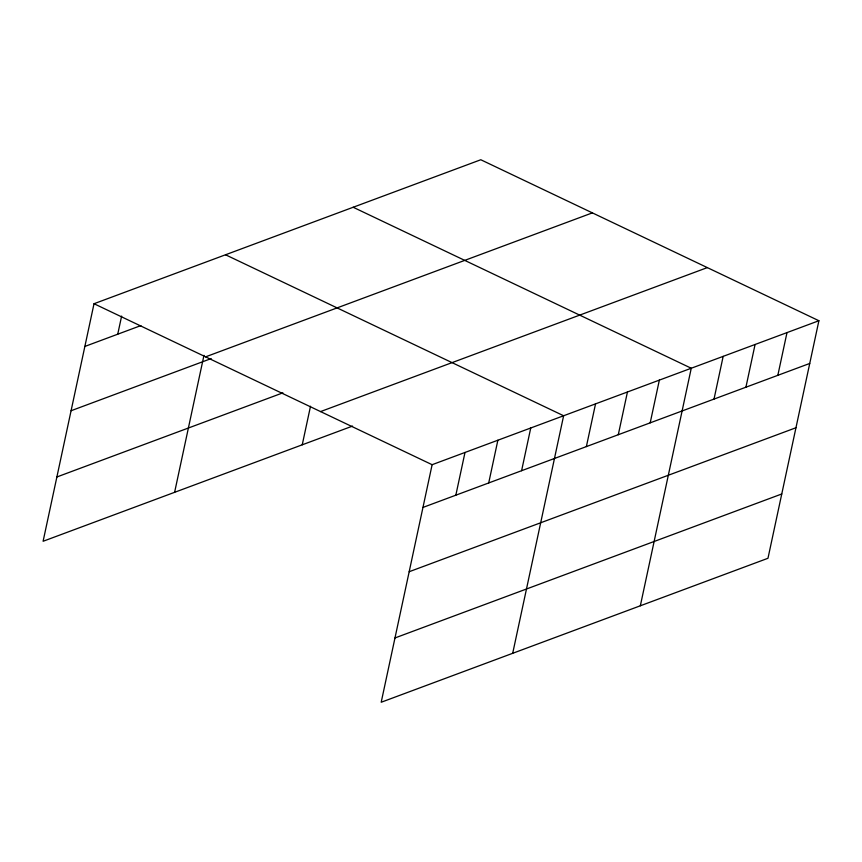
<?xml version="1.0" encoding="UTF-8"?>
<svg xmlns="http://www.w3.org/2000/svg" width="862" height="862" viewBox="0 0 862 862"><rect width="100%" height="100%" fill="white"/><g stroke="black" fill="none" stroke-linecap="round" stroke-linejoin="round"><path stroke-width="1.29" d="M818.9 320.729L432.121 464.704L381.198 702.25L767.977 558.274L818.9 320.729L480.802 159.75L94.023 303.726L43.1 541.271L352.558 426.076M117.738 334.197L121.628 316.085M174.609 492.321L203.971 355.349M302.239 444.803L310.514 406.228M455.836 495.187L464.995 452.464M488.711 482.946L497.87 440.234M521.596 470.706L530.744 427.994M512.696 653.299L563.629 415.753L225.532 254.775M586.375 446.591L595.534 403.879M618.291 434.717L627.439 392.005M650.196 422.843L659.355 380.12M640.337 605.792L691.259 368.246L353.172 207.257M714.016 399.084L723.175 356.362M745.921 387.21L755.08 344.488M777.836 375.326L786.995 332.613M84.864 346.438L140.883 325.588M205.598 356.846L592.377 212.871M71.083 410.732L211.179 358.581M56.881 476.977L282.887 392.846M320.545 411.583L707.325 267.608M422.962 507.427L809.741 363.452M409.181 571.721L795.96 427.746M394.979 637.955L781.759 493.98M94.023 303.726L432.121 464.704"/></g></svg>
